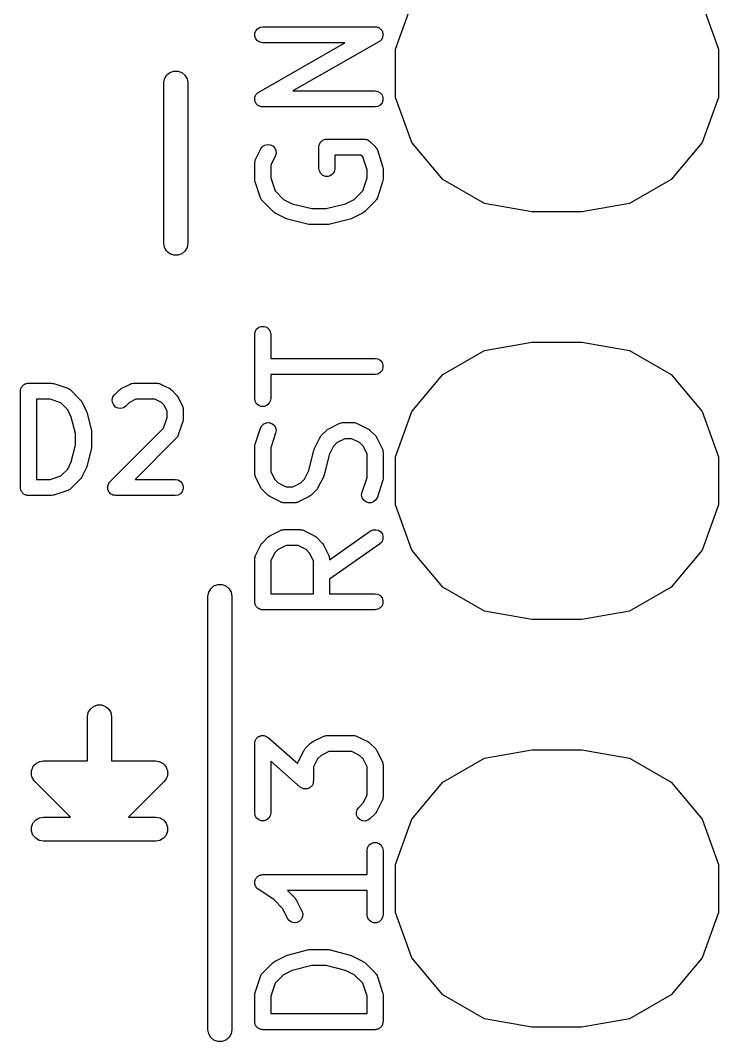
# Model space of a CAD drawing. Extents: x 125.5 to 143.1, y -145.4 to -100.4.
# Drawn here: x 138.46 to 142.81, y -110.12 to -103.76 of the extents above; entities that cross this region are included whole.
import ezdxf

# ---------------------------------------------------------------- set-up
doc = ezdxf.new("R2010")
doc.units = 0
doc.header["$MEASUREMENT"] = 0
doc.layers.add('BLACK', color=7, linetype='CONTINUOUS')

msp = doc.modelspace()

# ---------------------------------------------------------------- linework, layer by layer
at = {"layer": 'Black'}
for p, q in [((140.793, -103.94), (140.896, -103.658)), ((142.704, -103.658), (142.807, -103.94)), ((139.917, -103.841), (139.923, -103.825)), ((139.917, -103.859), (139.917, -103.841)), ((139.923, -103.825), (139.935, -103.812)), ((139.935, -103.812), (139.95, -103.803)), ((139.95, -103.803), (139.967, -103.8)), ((139.967, -103.8), (140.667, -103.8)), ((140.667, -103.8), (140.671, -103.801)), ((140.671, -103.801), (140.676, -103.801)), ((140.676, -103.801), (140.68, -103.802)), ((140.68, -103.802), (140.684, -103.803)), ((140.684, -103.803), (140.688, -103.805)), ((140.688, -103.805), (140.692, -103.807)), ((140.692, -103.807), (140.695, -103.81)), ((140.695, -103.81), (140.699, -103.812)), ((140.699, -103.812), (140.702, -103.815)), ((140.702, -103.815), (140.705, -103.818)), ((140.705, -103.818), (140.707, -103.822)), ((140.707, -103.822), (140.71, -103.825)), ((140.71, -103.825), (140.712, -103.829)), ((140.712, -103.829), (140.714, -103.833)), ((140.714, -103.833), (140.714, -103.837)), ((140.714, -103.837), (140.716, -103.841)), ((140.716, -103.841), (140.716, -103.846)), ((140.716, -103.846), (140.717, -103.85)), ((140.717, -103.85), (140.716, -103.854)), ((139.923, -103.875), (139.917, -103.859)), ((139.935, -103.888), (139.923, -103.875)), ((139.95, -103.897), (139.935, -103.888)), ((139.942, -104.207), (140.478, -103.9)), ((139.967, -103.9), (139.95, -103.897)), ((140.478, -103.9), (139.967, -103.9)), ((140.691, -103.893), (140.155, -104.2)), ((140.695, -103.891), (140.691, -103.893)), ((140.699, -103.888), (140.695, -103.891)), ((140.702, -103.885), (140.699, -103.888)), ((140.705, -103.882), (140.702, -103.885)), ((140.707, -103.878), (140.705, -103.882)), ((140.71, -103.875), (140.707, -103.878)), ((140.711, -103.871), (140.71, -103.875)), ((140.714, -103.867), (140.711, -103.871)), ((140.716, -103.859), (140.714, -103.863)), ((140.714, -103.863), (140.714, -103.867)), ((140.716, -103.854), (140.716, -103.859)), ((140.793, -104.24), (140.793, -103.94)), ((142.807, -103.94), (142.807, -104.24)), ((139.355, -104.124), (139.368, -104.102)), ((139.368, -104.102), (139.387, -104.085)), ((139.387, -104.085), (139.412, -104.076)), ((139.412, -104.076), (139.438, -104.076)), ((139.438, -104.076), (139.463, -104.085)), ((139.463, -104.085), (139.482, -104.102)), ((139.482, -104.102), (139.495, -104.124)), ((139.35, -104.15), (139.355, -104.124)), ((139.35, -105.15), (139.35, -104.15)), ((139.495, -104.124), (139.5, -104.15)), ((139.5, -104.15), (139.5, -105.15)), ((139.92, -104.233), (139.922, -104.229)), ((139.922, -104.229), (139.923, -104.225)), ((139.923, -104.225), (139.926, -104.222)), ((139.926, -104.222), (139.929, -104.218)), ((139.929, -104.218), (139.932, -104.215)), ((139.932, -104.215), (139.935, -104.212)), ((139.935, -104.212), (139.938, -104.209)), ((139.938, -104.209), (139.942, -104.207)), ((140.155, -104.2), (140.667, -104.2)), ((140.667, -104.2), (140.684, -104.203)), ((140.684, -104.203), (140.699, -104.212)), ((140.699, -104.212), (140.71, -104.225)), ((140.71, -104.225), (140.716, -104.241)), ((139.917, -104.241), (139.919, -104.237)), ((139.917, -104.246), (139.917, -104.241)), ((139.917, -104.25), (139.917, -104.246)), ((139.917, -104.254), (139.917, -104.25)), ((139.917, -104.259), (139.917, -104.254)), ((139.919, -104.263), (139.917, -104.259)), ((139.919, -104.237), (139.92, -104.233)), ((139.92, -104.267), (139.919, -104.263)), ((139.922, -104.271), (139.92, -104.267)), ((139.923, -104.275), (139.922, -104.271)), ((139.926, -104.278), (139.923, -104.275)), ((139.928, -104.282), (139.926, -104.278)), ((139.932, -104.285), (139.928, -104.282)), ((139.935, -104.288), (139.932, -104.285)), ((139.938, -104.29), (139.935, -104.288)), ((139.941, -104.293), (139.938, -104.29)), ((139.946, -104.295), (139.941, -104.293)), ((139.95, -104.297), (139.946, -104.295)), ((140.699, -104.288), (140.684, -104.297)), ((140.71, -104.275), (140.699, -104.288)), ((140.716, -104.259), (140.71, -104.275)), ((140.716, -104.241), (140.716, -104.259)), ((140.896, -104.522), (140.793, -104.24)), ((142.807, -104.24), (142.704, -104.522)), ((139.954, -104.298), (139.95, -104.297)), ((139.958, -104.299), (139.954, -104.298)), ((139.962, -104.299), (139.958, -104.299)), ((139.967, -104.3), (139.962, -104.299)), ((140.667, -104.3), (139.967, -104.3)), ((140.684, -104.297), (140.667, -104.3)), ((139.955, -104.561), (139.966, -104.547)), ((139.966, -104.547), (139.98, -104.537)), ((139.98, -104.537), (139.997, -104.533)), ((139.997, -104.533), (140.014, -104.535)), ((140.014, -104.535), (140.03, -104.543)), ((140.03, -104.543), (140.042, -104.556)), ((140.317, -104.541), (140.319, -104.537)), ((140.317, -104.546), (140.317, -104.541)), ((140.317, -104.55), (140.317, -104.546)), ((140.317, -104.683), (140.317, -104.55)), ((140.319, -104.537), (140.32, -104.533)), ((140.32, -104.533), (140.322, -104.529)), ((140.322, -104.529), (140.323, -104.525)), ((140.323, -104.525), (140.326, -104.522)), ((140.326, -104.522), (140.328, -104.518)), ((140.328, -104.518), (140.332, -104.515)), ((140.332, -104.515), (140.335, -104.512)), ((140.335, -104.512), (140.338, -104.51)), ((140.338, -104.51), (140.342, -104.507)), ((140.342, -104.507), (140.346, -104.505)), ((140.346, -104.505), (140.35, -104.503)), ((140.35, -104.503), (140.354, -104.502)), ((140.354, -104.502), (140.358, -104.501)), ((140.358, -104.501), (140.362, -104.501)), ((140.362, -104.501), (140.367, -104.5)), ((140.367, -104.5), (140.6, -104.5)), ((140.6, -104.5), (140.602, -104.5)), ((140.602, -104.5), (140.604, -104.5)), ((140.604, -104.5), (140.611, -104.502)), ((140.611, -104.502), (140.617, -104.503)), ((140.617, -104.503), (140.619, -104.504)), ((140.619, -104.504), (140.621, -104.505)), ((140.621, -104.505), (140.626, -104.508)), ((140.626, -104.508), (140.632, -104.512)), ((140.632, -104.512), (140.634, -104.513)), ((140.634, -104.513), (140.635, -104.515)), ((140.635, -104.515), (140.669, -104.548)), ((140.669, -104.548), (140.67, -104.55)), ((140.67, -104.55), (140.672, -104.552)), ((141.089, -104.752), (140.896, -104.522)), ((142.704, -104.522), (142.511, -104.752)), ((139.922, -104.628), (139.955, -104.561)), ((140.045, -104.606), (140.017, -104.662)), ((140.042, -104.556), (140.049, -104.572)), ((140.05, -104.589), (140.045, -104.606)), ((140.049, -104.572), (140.05, -104.589)), ((140.579, -104.6), (140.417, -104.6)), ((140.417, -104.6), (140.417, -104.683)), ((140.59, -104.61), (140.579, -104.6)), ((140.617, -104.691), (140.59, -104.61)), ((140.672, -104.552), (140.675, -104.557)), ((140.675, -104.557), (140.679, -104.562)), ((140.679, -104.562), (140.679, -104.565)), ((140.679, -104.565), (140.681, -104.568)), ((140.681, -104.568), (140.714, -104.668)), ((139.917, -104.644), (139.919, -104.639)), ((139.917, -104.647), (139.917, -104.644)), ((139.917, -104.65), (139.917, -104.647)), ((139.917, -104.75), (139.917, -104.65)), ((139.919, -104.639), (139.92, -104.633)), ((139.92, -104.633), (139.921, -104.63)), ((139.921, -104.63), (139.922, -104.628)), ((140.017, -104.662), (140.017, -104.742)), ((140.714, -104.668), (140.715, -104.675)), ((140.715, -104.675), (140.717, -104.683)), ((140.32, -104.7), (140.317, -104.683)), ((140.328, -104.715), (140.32, -104.7)), ((140.342, -104.727), (140.328, -104.715)), ((140.358, -104.733), (140.342, -104.727)), ((140.375, -104.733), (140.358, -104.733)), ((140.392, -104.727), (140.375, -104.733)), ((140.405, -104.715), (140.392, -104.727)), ((140.414, -104.7), (140.405, -104.715)), ((140.417, -104.683), (140.414, -104.7)), ((140.617, -104.742), (140.617, -104.691)), ((140.717, -104.683), (140.717, -104.75)), ((139.918, -104.758), (139.917, -104.75)), ((139.919, -104.766), (139.918, -104.758)), ((139.953, -104.866), (139.919, -104.766)), ((140.017, -104.742), (140.044, -104.823)), ((140.59, -104.823), (140.617, -104.742)), ((140.714, -104.766), (140.681, -104.866)), ((140.715, -104.758), (140.714, -104.766)), ((140.717, -104.75), (140.715, -104.758)), ((141.348, -104.902), (141.089, -104.752)), ((142.511, -104.752), (142.252, -104.902)), ((139.954, -104.868), (139.953, -104.866)), ((139.955, -104.871), (139.954, -104.868)), ((140.044, -104.823), (140.096, -104.876)), ((140.537, -104.876), (140.59, -104.823)), ((140.681, -104.866), (140.679, -104.868)), ((140.679, -104.868), (140.679, -104.871)), ((139.958, -104.876), (139.955, -104.871)), ((139.961, -104.881), (139.958, -104.876)), ((139.963, -104.883), (139.961, -104.881)), ((139.965, -104.885), (139.963, -104.883)), ((140.031, -104.952), (139.965, -104.885)), ((140.096, -104.876), (140.151, -104.903)), ((140.151, -104.903), (140.273, -104.933)), ((140.361, -104.933), (140.483, -104.903)), ((140.483, -104.903), (140.537, -104.876)), ((140.669, -104.885), (140.602, -104.952)), ((140.67, -104.883), (140.669, -104.885)), ((140.672, -104.881), (140.67, -104.883)), ((140.675, -104.876), (140.672, -104.881)), ((140.679, -104.871), (140.675, -104.876)), ((141.644, -104.954), (141.348, -104.902)), ((142.252, -104.902), (141.956, -104.954)), ((140.038, -104.957), (140.031, -104.952)), ((140.044, -104.961), (140.038, -104.957)), ((140.111, -104.995), (140.044, -104.961)), ((140.116, -104.996), (140.111, -104.995)), ((140.121, -104.999), (140.116, -104.996)), ((140.273, -104.933), (140.361, -104.933)), ((140.517, -104.996), (140.512, -104.999)), ((140.522, -104.995), (140.517, -104.996)), ((140.589, -104.961), (140.522, -104.995)), ((140.595, -104.957), (140.589, -104.961)), ((140.602, -104.952), (140.595, -104.957)), ((141.956, -104.954), (141.644, -104.954)), ((140.255, -105.032), (140.121, -104.999)), ((140.261, -105.032), (140.255, -105.032)), ((140.267, -105.033), (140.261, -105.032)), ((140.367, -105.033), (140.267, -105.033)), ((140.373, -105.032), (140.367, -105.033)), ((140.379, -105.032), (140.373, -105.032)), ((140.512, -104.999), (140.379, -105.032)), ((139.355, -105.176), (139.35, -105.15)), ((139.368, -105.198), (139.355, -105.176)), ((139.495, -105.176), (139.482, -105.198)), ((139.5, -105.15), (139.495, -105.176)), ((139.387, -105.215), (139.368, -105.198)), ((139.412, -105.224), (139.387, -105.215)), ((139.438, -105.224), (139.412, -105.224)), ((139.463, -105.215), (139.438, -105.224)), ((139.482, -105.198), (139.463, -105.215)), ((139.92, -105.7), (139.928, -105.685)), ((139.928, -105.685), (139.942, -105.673)), ((139.942, -105.673), (139.958, -105.667)), ((139.958, -105.667), (139.975, -105.667)), ((139.975, -105.667), (139.992, -105.673)), ((139.992, -105.673), (140.005, -105.685)), ((140.005, -105.685), (140.014, -105.7)), ((139.917, -105.717), (139.92, -105.7)), ((139.917, -106.117), (139.917, -105.717)), ((140.014, -105.7), (140.017, -105.717)), ((140.017, -105.717), (140.017, -105.867)), ((141.089, -105.968), (141.348, -105.818)), ((141.348, -105.818), (141.644, -105.766)), ((141.644, -105.766), (141.956, -105.766)), ((141.956, -105.766), (142.252, -105.818)), ((142.252, -105.818), (142.511, -105.968)), ((140.017, -105.867), (140.667, -105.867)), ((140.667, -105.867), (140.684, -105.87)), ((140.684, -105.87), (140.699, -105.878)), ((140.699, -105.878), (140.71, -105.892)), ((140.71, -105.942), (140.699, -105.955)), ((140.71, -105.892), (140.716, -105.908)), ((140.716, -105.925), (140.71, -105.942)), ((140.716, -105.908), (140.716, -105.925)), ((140.667, -105.967), (140.017, -105.967)), ((140.017, -105.967), (140.017, -106.117)), ((140.684, -105.964), (140.667, -105.967)), ((140.699, -105.955), (140.684, -105.964)), ((140.896, -106.198), (141.089, -105.968)), ((142.511, -105.968), (142.704, -106.198)), ((138.457, -106.071), (138.458, -106.067)), ((138.457, -106.671), (138.457, -106.071)), ((138.458, -106.063), (138.459, -106.059)), ((138.458, -106.067), (138.458, -106.063)), ((138.459, -106.059), (138.46, -106.054)), ((138.46, -106.054), (138.462, -106.051)), ((138.462, -106.051), (138.464, -106.046)), ((138.464, -106.046), (138.467, -106.043)), ((138.467, -106.043), (138.469, -106.039)), ((138.469, -106.039), (138.472, -106.036)), ((138.472, -106.036), (138.475, -106.033)), ((138.475, -106.033), (138.479, -106.031)), ((138.479, -106.031), (138.482, -106.028)), ((138.482, -106.028), (138.486, -106.027)), ((138.486, -106.027), (138.49, -106.024)), ((138.49, -106.024), (138.494, -106.024)), ((138.494, -106.024), (138.498, -106.022)), ((138.498, -106.022), (138.503, -106.022)), ((138.503, -106.022), (138.507, -106.021)), ((138.507, -106.021), (138.65, -106.021)), ((138.65, -106.021), (138.658, -106.023)), ((138.658, -106.023), (138.666, -106.024)), ((138.666, -106.024), (138.752, -106.053)), ((138.752, -106.053), (138.754, -106.054)), ((138.754, -106.054), (138.757, -106.055)), ((138.757, -106.055), (138.762, -106.058)), ((138.762, -106.058), (138.767, -106.061)), ((138.767, -106.061), (138.769, -106.063)), ((138.769, -106.063), (138.771, -106.065)), ((138.771, -106.065), (138.828, -106.122)), ((139.043, -106.093), (139.072, -106.065)), ((139.072, -106.065), (139.078, -106.06)), ((139.078, -106.06), (139.085, -106.055)), ((139.085, -106.055), (139.142, -106.027)), ((139.142, -106.027), (139.145, -106.026)), ((139.145, -106.026), (139.147, -106.024)), ((139.147, -106.024), (139.153, -106.023)), ((139.153, -106.023), (139.159, -106.022)), ((139.159, -106.022), (139.161, -106.022)), ((139.161, -106.022), (139.164, -106.021)), ((139.164, -106.021), (139.307, -106.021)), ((139.307, -106.021), (139.31, -106.022)), ((139.31, -106.022), (139.313, -106.022)), ((139.313, -106.022), (139.318, -106.023)), ((139.318, -106.023), (139.324, -106.024)), ((139.324, -106.024), (139.327, -106.026)), ((139.327, -106.026), (139.33, -106.027)), ((139.33, -106.027), (139.387, -106.055)), ((139.387, -106.055), (139.393, -106.06)), ((139.393, -106.06), (139.4, -106.065)), ((139.4, -106.065), (139.428, -106.093)), ((138.557, -106.121), (138.557, -106.621)), ((138.642, -106.121), (138.557, -106.121)), ((138.709, -106.144), (138.642, -106.121)), ((138.828, -106.122), (138.833, -106.128)), ((138.833, -106.128), (138.838, -106.135)), ((138.838, -106.135), (138.866, -106.192)), ((139.029, -106.124), (139.033, -106.107)), ((139.03, -106.142), (139.029, -106.124)), ((139.033, -106.107), (139.043, -106.093)), ((139.137, -106.141), (139.114, -106.164)), ((139.176, -106.121), (139.137, -106.141)), ((139.295, -106.121), (139.176, -106.121)), ((139.335, -106.141), (139.295, -106.121)), ((139.352, -106.158), (139.335, -106.141)), ((139.428, -106.093), (139.433, -106.1)), ((139.433, -106.1), (139.438, -106.106)), ((139.438, -106.106), (139.466, -106.163)), ((139.92, -106.134), (139.917, -106.117)), ((139.928, -106.149), (139.92, -106.134)), ((140.014, -106.134), (140.005, -106.149)), ((140.017, -106.117), (140.014, -106.134)), ((138.752, -106.187), (138.709, -106.144)), ((138.774, -106.232), (138.752, -106.187)), ((138.866, -106.192), (138.868, -106.197)), ((138.868, -106.197), (138.87, -106.202)), ((138.87, -106.202), (138.899, -106.316)), ((139.038, -106.157), (139.03, -106.142)), ((139.05, -106.17), (139.038, -106.157)), ((139.066, -106.177), (139.05, -106.17)), ((139.083, -106.178), (139.066, -106.177)), ((139.1, -106.174), (139.083, -106.178)), ((139.114, -106.164), (139.1, -106.174)), ((139.371, -106.198), (139.352, -106.158)), ((139.371, -106.235), (139.371, -106.198)), ((139.466, -106.163), (139.467, -106.166)), ((139.467, -106.166), (139.468, -106.169)), ((139.468, -106.169), (139.469, -106.174)), ((139.469, -106.174), (139.471, -106.18)), ((139.471, -106.18), (139.471, -106.183)), ((139.471, -106.183), (139.471, -106.186)), ((139.471, -106.186), (139.471, -106.243)), ((139.942, -106.16), (139.928, -106.149)), ((139.958, -106.166), (139.942, -106.16)), ((139.975, -106.166), (139.958, -106.166)), ((139.992, -106.16), (139.975, -106.166)), ((140.005, -106.149), (139.992, -106.16)), ((140.793, -106.48), (140.896, -106.198)), ((142.704, -106.198), (142.807, -106.48)), ((138.8, -106.335), (138.774, -106.232)), ((139.349, -106.302), (139.371, -106.235)), ((139.469, -106.259), (139.44, -106.344)), ((139.47, -106.251), (139.469, -106.259)), ((139.471, -106.243), (139.47, -106.251)), ((139.974, -106.274), (139.99, -106.268)), ((139.99, -106.268), (140.007, -106.267)), ((140.007, -106.267), (140.024, -106.273)), ((140.45, -106.27), (140.455, -106.269)), ((140.455, -106.269), (140.461, -106.267)), ((140.461, -106.267), (140.464, -106.267)), ((140.464, -106.267), (140.467, -106.267)), ((140.467, -106.267), (140.533, -106.267)), ((140.533, -106.267), (140.536, -106.267)), ((140.536, -106.267), (140.539, -106.267)), ((140.539, -106.267), (140.545, -106.269)), ((140.545, -106.269), (140.55, -106.27)), ((138.899, -106.316), (138.899, -106.323)), ((138.899, -106.323), (138.9, -106.329)), ((138.9, -106.329), (138.9, -106.414)), ((139.015, -106.636), (139.349, -106.302)), ((139.919, -106.401), (139.953, -106.301)), ((139.953, -106.301), (139.961, -106.286)), ((139.961, -106.286), (139.974, -106.274)), ((140.047, -106.332), (140.017, -106.425)), ((140.024, -106.273), (140.037, -106.283)), ((140.037, -106.283), (140.046, -106.298)), ((140.046, -106.298), (140.05, -106.315)), ((140.05, -106.315), (140.047, -106.332)), ((140.331, -106.348), (140.365, -106.315)), ((140.365, -106.315), (140.371, -106.31)), ((140.371, -106.31), (140.378, -106.305)), ((140.378, -106.305), (140.444, -106.272)), ((140.444, -106.272), (140.447, -106.271)), ((140.447, -106.271), (140.45, -106.27)), ((140.55, -106.27), (140.553, -106.271)), ((140.553, -106.271), (140.556, -106.272)), ((140.556, -106.272), (140.622, -106.305)), ((140.622, -106.305), (140.629, -106.31)), ((140.629, -106.31), (140.635, -106.315)), ((140.635, -106.315), (140.669, -106.348)), ((138.8, -106.408), (138.8, -106.335)), ((139.428, -106.364), (139.171, -106.621)), ((139.43, -106.362), (139.428, -106.364)), ((139.432, -106.36), (139.43, -106.362)), ((139.435, -106.355), (139.432, -106.36)), ((139.438, -106.35), (139.435, -106.355)), ((139.439, -106.347), (139.438, -106.35)), ((139.44, -106.344), (139.439, -106.347)), ((140.289, -106.428), (140.322, -106.361)), ((140.322, -106.361), (140.327, -106.355)), ((140.327, -106.355), (140.331, -106.348)), ((140.43, -106.391), (140.408, -106.413)), ((140.478, -106.367), (140.43, -106.391)), ((140.522, -106.367), (140.478, -106.367)), ((140.57, -106.391), (140.522, -106.367)), ((140.592, -106.413), (140.57, -106.391)), ((140.669, -106.348), (140.673, -106.355)), ((140.673, -106.355), (140.678, -106.361)), ((140.678, -106.361), (140.711, -106.428)), ((138.774, -106.511), (138.8, -106.408)), ((138.899, -106.426), (138.87, -106.541)), ((138.9, -106.414), (138.899, -106.42)), ((138.899, -106.42), (138.899, -106.426)), ((139.917, -106.417), (139.918, -106.409)), ((139.917, -106.583), (139.917, -106.417)), ((139.918, -106.409), (139.919, -106.401)), ((140.017, -106.425), (140.017, -106.572)), ((140.253, -106.566), (140.285, -106.438)), ((140.285, -106.438), (140.287, -106.433)), ((140.287, -106.433), (140.289, -106.428)), ((140.408, -106.413), (140.381, -106.467)), ((140.617, -106.462), (140.592, -106.413)), ((140.711, -106.428), (140.712, -106.43)), ((140.712, -106.43), (140.714, -106.433)), ((140.714, -106.433), (140.715, -106.439)), ((140.715, -106.439), (140.716, -106.444)), ((140.716, -106.444), (140.716, -106.447)), ((140.716, -106.447), (140.717, -106.45)), ((140.717, -106.45), (140.717, -106.617)), ((138.752, -106.556), (138.774, -106.511)), ((140.381, -106.467), (140.349, -106.595)), ((140.617, -106.609), (140.617, -106.462)), ((140.793, -106.78), (140.793, -106.48)), ((142.807, -106.48), (142.807, -106.78)), ((138.709, -106.599), (138.752, -106.556)), ((138.866, -106.551), (138.838, -106.608)), ((138.868, -106.546), (138.866, -106.551)), ((138.87, -106.541), (138.868, -106.546)), ((139.917, -106.586), (139.917, -106.583)), ((139.917, -106.589), (139.917, -106.586)), ((140.017, -106.572), (140.041, -106.62)), ((140.226, -106.62), (140.253, -106.566)), ((138.557, -106.621), (138.642, -106.621)), ((138.642, -106.621), (138.709, -106.599)), ((138.828, -106.621), (138.771, -106.678)), ((138.833, -106.615), (138.828, -106.621)), ((138.838, -106.608), (138.833, -106.615)), ((139.003, -106.657), (139.005, -106.65)), ((139.005, -106.65), (139.006, -106.648)), ((139.006, -106.648), (139.007, -106.646)), ((139.007, -106.646), (139.011, -106.641)), ((139.011, -106.641), (139.015, -106.636)), ((139.171, -106.621), (139.421, -106.621)), ((139.421, -106.621), (139.439, -106.624)), ((139.439, -106.624), (139.454, -106.633)), ((139.454, -106.633), (139.465, -106.646)), ((139.465, -106.646), (139.471, -106.663)), ((139.919, -106.595), (139.917, -106.589)), ((139.92, -106.6), (139.919, -106.595)), ((139.921, -106.603), (139.92, -106.6)), ((139.922, -106.606), (139.921, -106.603)), ((139.955, -106.672), (139.922, -106.606)), ((140.041, -106.62), (140.063, -106.642)), ((140.063, -106.642), (140.112, -106.667)), ((140.155, -106.667), (140.204, -106.642)), ((140.204, -106.642), (140.226, -106.62)), ((140.345, -106.606), (140.311, -106.672)), ((140.346, -106.6), (140.345, -106.606)), ((140.349, -106.595), (140.346, -106.6)), ((140.586, -106.701), (140.617, -106.609)), ((140.714, -106.632), (140.681, -106.732)), ((140.715, -106.625), (140.714, -106.632)), ((140.717, -106.617), (140.715, -106.625)), ((138.458, -106.676), (138.457, -106.671)), ((138.458, -106.68), (138.458, -106.676)), ((138.459, -106.684), (138.458, -106.68)), ((138.46, -106.689), (138.459, -106.684)), ((138.462, -106.692), (138.46, -106.689)), ((138.464, -106.696), (138.462, -106.692)), ((138.467, -106.7), (138.464, -106.696)), ((138.469, -106.704), (138.467, -106.7)), ((138.472, -106.706), (138.469, -106.704)), ((138.475, -106.71), (138.472, -106.706)), ((138.479, -106.712), (138.475, -106.71)), ((138.482, -106.715), (138.479, -106.712)), ((138.752, -106.69), (138.666, -106.719)), ((138.754, -106.689), (138.752, -106.69)), ((138.757, -106.688), (138.754, -106.689)), ((138.762, -106.685), (138.757, -106.688)), ((138.767, -106.682), (138.762, -106.685)), ((138.769, -106.68), (138.767, -106.682)), ((138.771, -106.678), (138.769, -106.68)), ((139, -106.667), (139.001, -106.665)), ((139.001, -106.674), (139, -106.667)), ((139.001, -106.663), (139.003, -106.657)), ((139.001, -106.665), (139.001, -106.663)), ((139.001, -106.68), (139.001, -106.674)), ((139.002, -106.682), (139.001, -106.68)), ((139.002, -106.684), (139.002, -106.682)), ((139.004, -106.69), (139.002, -106.684)), ((139.007, -106.696), (139.004, -106.69)), ((139.008, -106.698), (139.007, -106.696)), ((139.009, -106.7), (139.008, -106.698)), ((139.014, -106.705), (139.009, -106.7)), ((139.018, -106.71), (139.014, -106.705)), ((139.02, -106.711), (139.018, -106.71)), ((139.021, -106.712), (139.02, -106.711)), ((139.027, -106.715), (139.021, -106.712)), ((139.454, -106.71), (139.439, -106.718)), ((139.465, -106.696), (139.454, -106.71)), ((139.471, -106.68), (139.465, -106.696)), ((139.471, -106.663), (139.471, -106.68)), ((139.96, -106.679), (139.955, -106.672)), ((139.965, -106.685), (139.96, -106.679)), ((139.998, -106.719), (139.965, -106.685)), ((140.112, -106.667), (140.155, -106.667)), ((140.302, -106.685), (140.269, -106.719)), ((140.307, -106.679), (140.302, -106.685)), ((140.311, -106.672), (140.307, -106.679)), ((140.583, -106.718), (140.586, -106.701)), ((138.486, -106.716), (138.482, -106.715)), ((138.49, -106.718), (138.486, -106.716)), ((138.494, -106.719), (138.49, -106.718)), ((138.498, -106.721), (138.494, -106.719)), ((138.503, -106.721), (138.498, -106.721)), ((138.507, -106.721), (138.503, -106.721)), ((138.65, -106.721), (138.507, -106.721)), ((138.658, -106.72), (138.65, -106.721)), ((138.666, -106.719), (138.658, -106.72)), ((139.033, -106.718), (139.027, -106.715)), ((139.035, -106.719), (139.033, -106.718)), ((139.037, -106.72), (139.035, -106.719)), ((139.044, -106.72), (139.037, -106.72)), ((139.05, -106.721), (139.044, -106.72)), ((139.421, -106.721), (139.05, -106.721)), ((139.439, -106.718), (139.421, -106.721)), ((140.005, -106.723), (139.998, -106.719)), ((140.011, -106.728), (140.005, -106.723)), ((140.078, -106.761), (140.011, -106.728)), ((140.08, -106.762), (140.078, -106.761)), ((140.083, -106.764), (140.08, -106.762)), ((140.089, -106.765), (140.083, -106.764)), ((140.094, -106.766), (140.089, -106.765)), ((140.097, -106.766), (140.094, -106.766)), ((140.1, -106.767), (140.097, -106.766)), ((140.167, -106.767), (140.1, -106.767)), ((140.17, -106.766), (140.167, -106.767)), ((140.172, -106.766), (140.17, -106.766)), ((140.178, -106.765), (140.172, -106.766)), ((140.184, -106.764), (140.178, -106.765)), ((140.186, -106.762), (140.184, -106.764)), ((140.189, -106.761), (140.186, -106.762)), ((140.256, -106.728), (140.189, -106.761)), ((140.262, -106.723), (140.256, -106.728)), ((140.269, -106.719), (140.262, -106.723)), ((140.587, -106.735), (140.583, -106.718)), ((140.596, -106.75), (140.587, -106.735)), ((140.61, -106.761), (140.596, -106.75)), ((140.626, -106.766), (140.61, -106.761)), ((140.643, -106.766), (140.626, -106.766)), ((140.66, -106.759), (140.643, -106.766)), ((140.672, -106.748), (140.66, -106.759)), ((140.681, -106.732), (140.672, -106.748)), ((140.896, -107.062), (140.793, -106.78)), ((142.807, -106.78), (142.704, -107.062)), ((140.011, -106.972), (140.078, -106.939)), ((140.078, -106.939), (140.08, -106.938)), ((140.08, -106.938), (140.083, -106.936)), ((140.083, -106.936), (140.089, -106.935)), ((140.089, -106.935), (140.094, -106.934)), ((140.094, -106.934), (140.097, -106.934)), ((140.097, -106.934), (140.1, -106.933)), ((140.1, -106.933), (140.2, -106.933)), ((140.2, -106.933), (140.203, -106.934)), ((140.203, -106.934), (140.206, -106.934)), ((140.206, -106.934), (140.211, -106.935)), ((140.211, -106.935), (140.217, -106.936)), ((140.217, -106.936), (140.22, -106.938)), ((140.22, -106.938), (140.222, -106.939)), ((140.222, -106.939), (140.289, -106.972)), ((140.383, -107.121), (140.638, -106.942)), ((140.638, -106.942), (140.654, -106.935)), ((140.654, -106.935), (140.671, -106.934)), ((140.671, -106.934), (140.688, -106.938)), ((140.688, -106.938), (140.702, -106.948)), ((140.702, -106.948), (140.712, -106.962)), ((140.712, -106.962), (140.716, -106.979)), ((139.922, -107.094), (139.955, -107.028)), ((139.955, -107.028), (139.96, -107.021)), ((139.96, -107.021), (139.965, -107.015)), ((139.965, -107.015), (139.998, -106.981)), ((139.998, -106.981), (140.005, -106.977)), ((140.005, -106.977), (140.011, -106.972)), ((140.289, -106.972), (140.295, -106.977)), ((140.295, -106.977), (140.302, -106.981)), ((140.302, -106.981), (140.335, -107.015)), ((140.335, -107.015), (140.34, -107.021)), ((140.34, -107.021), (140.345, -107.028)), ((140.345, -107.028), (140.378, -107.094)), ((140.695, -107.024), (140.383, -107.243)), ((140.708, -107.012), (140.695, -107.024)), ((140.715, -106.996), (140.708, -107.012)), ((140.716, -106.979), (140.715, -106.996)), ((139.921, -107.097), (139.922, -107.094)), ((140.041, -107.08), (140.017, -107.128)), ((140.063, -107.058), (140.041, -107.08)), ((140.112, -107.033), (140.063, -107.058)), ((140.188, -107.033), (140.112, -107.033)), ((140.237, -107.058), (140.188, -107.033)), ((140.259, -107.08), (140.237, -107.058)), ((140.283, -107.128), (140.259, -107.08)), ((140.378, -107.094), (140.379, -107.097)), ((141.089, -107.292), (140.896, -107.062)), ((142.704, -107.062), (142.511, -107.292)), ((139.917, -107.111), (139.919, -107.105)), ((139.917, -107.114), (139.917, -107.111)), ((139.917, -107.117), (139.917, -107.114)), ((139.917, -107.383), (139.917, -107.117)), ((139.919, -107.105), (139.92, -107.1)), ((139.92, -107.1), (139.921, -107.097)), ((140.017, -107.128), (140.017, -107.333)), ((140.283, -107.333), (140.283, -107.128)), ((140.379, -107.097), (140.38, -107.1)), ((140.38, -107.1), (140.381, -107.105)), ((140.381, -107.105), (140.383, -107.111)), ((140.383, -107.111), (140.383, -107.114)), ((140.383, -107.114), (140.383, -107.117)), ((140.383, -107.117), (140.383, -107.121)), ((139.643, -107.302), (139.662, -107.285)), ((139.662, -107.285), (139.687, -107.276)), ((139.687, -107.276), (139.713, -107.276)), ((139.713, -107.276), (139.737, -107.285)), ((139.737, -107.285), (139.757, -107.302)), ((140.383, -107.243), (140.383, -107.333)), ((139.625, -107.35), (139.63, -107.324)), ((139.625, -110.05), (139.625, -107.35)), ((139.63, -107.324), (139.643, -107.302)), ((139.757, -107.302), (139.77, -107.324)), ((139.77, -107.324), (139.775, -107.35)), ((139.775, -107.35), (139.775, -110.05)), ((140.017, -107.333), (140.283, -107.333)), ((140.383, -107.333), (140.667, -107.333)), ((140.667, -107.333), (140.684, -107.336)), ((140.684, -107.336), (140.699, -107.345)), ((140.699, -107.345), (140.71, -107.358)), ((141.348, -107.442), (141.089, -107.292)), ((142.511, -107.292), (142.252, -107.442)), ((139.917, -107.388), (139.917, -107.383)), ((139.917, -107.392), (139.917, -107.388)), ((139.919, -107.396), (139.917, -107.392)), ((139.92, -107.4), (139.919, -107.396)), ((139.922, -107.404), (139.92, -107.4)), ((139.923, -107.408), (139.922, -107.404)), ((139.926, -107.412), (139.923, -107.408)), ((139.928, -107.415), (139.926, -107.412)), ((140.71, -107.408), (140.699, -107.422)), ((140.71, -107.358), (140.716, -107.375)), ((140.716, -107.392), (140.71, -107.408)), ((140.716, -107.375), (140.716, -107.392)), ((139.932, -107.418), (139.928, -107.415)), ((139.935, -107.422), (139.932, -107.418)), ((139.938, -107.424), (139.935, -107.422)), ((139.942, -107.427), (139.938, -107.424)), ((139.946, -107.428), (139.942, -107.427)), ((139.95, -107.43), (139.946, -107.428)), ((139.954, -107.431), (139.95, -107.43)), ((139.958, -107.433), (139.954, -107.431)), ((139.962, -107.433), (139.958, -107.433)), ((139.967, -107.433), (139.962, -107.433)), ((140.667, -107.433), (139.967, -107.433)), ((140.684, -107.43), (140.667, -107.433)), ((140.699, -107.422), (140.684, -107.43)), ((141.644, -107.494), (141.348, -107.442)), ((142.252, -107.442), (141.956, -107.494)), ((141.956, -107.494), (141.644, -107.494)), ((138.893, -108.052), (138.912, -108.035)), ((138.912, -108.035), (138.937, -108.026)), ((138.937, -108.026), (138.963, -108.026)), ((138.963, -108.026), (138.987, -108.035)), ((138.987, -108.035), (139.007, -108.052)), ((138.875, -108.1), (138.88, -108.074)), ((138.875, -108.375), (138.875, -108.1)), ((138.88, -108.074), (138.893, -108.052)), ((139.007, -108.052), (139.02, -108.074)), ((139.02, -108.074), (139.025, -108.1)), ((139.025, -108.1), (139.025, -108.375)), ((139.922, -108.245), (139.924, -108.241)), ((139.924, -108.241), (139.926, -108.238)), ((139.926, -108.238), (139.928, -108.235)), ((139.928, -108.235), (139.932, -108.231)), ((139.932, -108.231), (139.935, -108.228)), ((139.935, -108.228), (139.939, -108.226)), ((139.939, -108.226), (139.942, -108.223)), ((139.942, -108.223), (139.946, -108.222)), ((139.946, -108.222), (139.951, -108.219)), ((139.951, -108.219), (139.954, -108.219)), ((139.954, -108.219), (139.958, -108.217)), ((139.958, -108.217), (139.963, -108.217)), ((139.963, -108.217), (139.968, -108.217)), ((139.968, -108.217), (139.971, -108.217)), ((139.971, -108.217), (139.975, -108.217)), ((139.975, -108.217), (139.98, -108.219)), ((139.98, -108.219), (139.985, -108.22)), ((139.985, -108.22), (139.988, -108.222)), ((139.988, -108.222), (139.992, -108.223)), ((139.992, -108.223), (139.995, -108.227)), ((139.995, -108.227), (140, -108.229)), ((140, -108.229), (140.185, -108.391)), ((140.278, -108.255), (140.344, -108.222)), ((140.344, -108.222), (140.347, -108.221)), ((140.347, -108.221), (140.35, -108.22)), ((140.35, -108.22), (140.355, -108.219)), ((140.355, -108.219), (140.361, -108.217)), ((140.361, -108.217), (140.364, -108.217)), ((140.364, -108.217), (140.367, -108.217)), ((140.367, -108.217), (140.533, -108.217)), ((140.533, -108.217), (140.536, -108.217)), ((140.536, -108.217), (140.539, -108.217)), ((140.539, -108.217), (140.545, -108.219)), ((140.545, -108.219), (140.55, -108.22)), ((140.55, -108.22), (140.553, -108.221)), ((140.553, -108.221), (140.556, -108.222)), ((140.556, -108.222), (140.622, -108.255)), ((139.917, -108.267), (139.918, -108.262)), ((139.917, -108.7), (139.917, -108.267)), ((139.918, -108.257), (139.919, -108.253)), ((139.918, -108.262), (139.918, -108.257)), ((139.919, -108.253), (139.92, -108.25)), ((139.92, -108.25), (139.922, -108.245)), ((140.222, -108.311), (140.227, -108.305)), ((140.227, -108.305), (140.231, -108.298)), ((140.231, -108.298), (140.265, -108.265)), ((140.265, -108.265), (140.271, -108.26)), ((140.271, -108.26), (140.278, -108.255)), ((140.622, -108.255), (140.629, -108.26)), ((140.629, -108.26), (140.635, -108.265)), ((140.635, -108.265), (140.669, -108.298)), ((140.669, -108.298), (140.673, -108.305)), ((140.673, -108.305), (140.678, -108.311)), ((140.189, -108.378), (140.222, -108.311)), ((140.308, -108.363), (140.283, -108.412)), ((140.33, -108.341), (140.308, -108.363)), ((140.378, -108.317), (140.33, -108.341)), ((140.522, -108.317), (140.378, -108.317)), ((140.57, -108.341), (140.522, -108.317)), ((140.592, -108.363), (140.57, -108.341)), ((140.617, -108.412), (140.592, -108.363)), ((140.678, -108.311), (140.711, -108.378)), ((141.089, -108.508), (141.348, -108.358)), ((141.348, -108.358), (141.644, -108.306)), ((141.644, -108.306), (141.956, -108.306)), ((141.956, -108.306), (142.252, -108.358)), ((142.252, -108.358), (142.511, -108.508)), ((138.527, -108.434), (138.528, -108.431)), ((138.528, -108.431), (138.532, -108.422)), ((138.532, -108.422), (138.535, -108.412)), ((138.535, -108.412), (138.537, -108.41)), ((138.537, -108.41), (138.539, -108.407)), ((138.539, -108.407), (138.545, -108.4)), ((138.545, -108.4), (138.552, -108.393)), ((138.552, -108.393), (138.555, -108.391)), ((138.555, -108.391), (138.557, -108.389)), ((138.557, -108.389), (138.566, -108.384)), ((138.566, -108.384), (138.574, -108.38)), ((138.574, -108.38), (138.578, -108.379)), ((138.578, -108.379), (138.581, -108.378)), ((138.581, -108.378), (138.59, -108.377)), ((138.59, -108.377), (138.6, -108.375)), ((138.6, -108.375), (138.875, -108.375)), ((139.025, -108.375), (139.3, -108.375)), ((139.3, -108.375), (139.31, -108.377)), ((139.31, -108.377), (139.319, -108.378)), ((139.319, -108.378), (139.322, -108.379)), ((139.322, -108.379), (139.326, -108.38)), ((139.326, -108.38), (139.334, -108.384)), ((139.334, -108.384), (139.343, -108.389)), ((139.343, -108.389), (139.345, -108.391)), ((139.345, -108.391), (139.348, -108.393)), ((139.348, -108.393), (139.355, -108.4)), ((139.355, -108.4), (139.361, -108.407)), ((139.361, -108.407), (139.363, -108.41)), ((139.363, -108.41), (139.365, -108.412)), ((139.365, -108.412), (139.368, -108.422)), ((139.368, -108.422), (139.372, -108.431)), ((139.372, -108.431), (139.373, -108.434)), ((140.2, -108.538), (140.017, -108.377)), ((140.017, -108.377), (140.017, -108.7)), ((140.185, -108.389), (140.186, -108.383)), ((140.185, -108.391), (140.185, -108.389)), ((140.186, -108.383), (140.188, -108.38)), ((140.188, -108.38), (140.189, -108.378)), ((140.283, -108.412), (140.283, -108.5)), ((140.617, -108.588), (140.617, -108.412)), ((140.711, -108.378), (140.712, -108.38)), ((140.712, -108.38), (140.714, -108.383)), ((140.714, -108.383), (140.715, -108.389)), ((140.715, -108.389), (140.716, -108.394)), ((140.716, -108.394), (140.716, -108.397)), ((140.716, -108.397), (140.717, -108.4)), ((140.717, -108.4), (140.717, -108.6)), ((138.525, -108.457), (138.526, -108.447)), ((138.526, -108.46), (138.525, -108.457)), ((138.526, -108.437), (138.527, -108.434)), ((138.526, -108.447), (138.526, -108.437)), ((138.526, -108.463), (138.526, -108.46)), ((138.529, -108.472), (138.526, -108.463)), ((138.532, -108.482), (138.529, -108.472)), ((138.534, -108.484), (138.532, -108.482)), ((138.535, -108.487), (138.534, -108.484)), ((138.541, -108.495), (138.535, -108.487)), ((138.547, -108.503), (138.541, -108.495)), ((139.359, -108.495), (139.353, -108.503)), ((139.365, -108.487), (139.359, -108.495)), ((139.366, -108.484), (139.365, -108.487)), ((139.368, -108.482), (139.366, -108.484)), ((139.371, -108.472), (139.368, -108.482)), ((139.374, -108.463), (139.371, -108.472)), ((139.373, -108.434), (139.374, -108.437)), ((139.374, -108.437), (139.374, -108.447)), ((139.374, -108.447), (139.375, -108.457)), ((139.375, -108.457), (139.374, -108.46)), ((139.374, -108.46), (139.374, -108.463)), ((138.769, -108.725), (138.547, -108.503)), ((139.353, -108.503), (139.131, -108.725)), ((140.205, -108.54), (140.2, -108.538)), ((140.208, -108.543), (140.205, -108.54)), ((140.212, -108.545), (140.208, -108.543)), ((140.215, -108.547), (140.212, -108.545)), ((140.22, -108.548), (140.215, -108.547)), ((140.225, -108.549), (140.22, -108.548)), ((140.229, -108.549), (140.225, -108.549)), ((140.232, -108.55), (140.229, -108.549)), ((140.237, -108.549), (140.232, -108.55)), ((140.242, -108.549), (140.237, -108.549)), ((140.246, -108.548), (140.242, -108.549)), ((140.249, -108.547), (140.246, -108.548)), ((140.254, -108.545), (140.249, -108.547)), ((140.258, -108.543), (140.254, -108.545)), ((140.261, -108.541), (140.258, -108.543)), ((140.265, -108.539), (140.261, -108.541)), ((140.268, -108.535), (140.265, -108.539)), ((140.272, -108.532), (140.268, -108.535)), ((140.274, -108.529), (140.272, -108.532)), ((140.276, -108.526), (140.274, -108.529)), ((140.278, -108.521), (140.276, -108.526)), ((140.28, -108.517), (140.278, -108.521)), ((140.281, -108.513), (140.28, -108.517)), ((140.282, -108.51), (140.281, -108.513)), ((140.283, -108.5), (140.282, -108.505)), ((140.282, -108.505), (140.282, -108.51)), ((140.896, -108.738), (141.089, -108.508)), ((142.511, -108.508), (142.704, -108.738)), ((140.592, -108.637), (140.617, -108.588)), ((140.711, -108.622), (140.678, -108.689)), ((140.712, -108.62), (140.711, -108.622)), ((140.714, -108.617), (140.712, -108.62)), ((140.715, -108.611), (140.714, -108.617)), ((140.716, -108.606), (140.715, -108.611)), ((140.717, -108.6), (140.716, -108.603)), ((140.716, -108.603), (140.716, -108.606)), ((140.55, -108.696), (140.555, -108.679)), ((140.555, -108.679), (140.565, -108.665)), ((140.565, -108.665), (140.592, -108.637)), ((138.535, -108.762), (138.552, -108.743)), ((138.552, -108.743), (138.574, -108.73)), ((138.574, -108.73), (138.6, -108.725)), ((138.6, -108.725), (138.769, -108.725)), ((139.131, -108.725), (139.3, -108.725)), ((139.3, -108.725), (139.326, -108.73)), ((139.326, -108.73), (139.348, -108.743)), ((139.348, -108.743), (139.365, -108.762)), ((139.92, -108.717), (139.917, -108.7)), ((139.928, -108.732), (139.92, -108.717)), ((139.942, -108.743), (139.928, -108.732)), ((139.958, -108.749), (139.942, -108.743)), ((139.975, -108.749), (139.958, -108.749)), ((139.992, -108.743), (139.975, -108.749)), ((140.005, -108.732), (139.992, -108.743)), ((140.014, -108.717), (140.005, -108.732)), ((140.017, -108.7), (140.014, -108.717)), ((140.552, -108.713), (140.55, -108.696)), ((140.559, -108.729), (140.552, -108.713)), ((140.571, -108.741), (140.559, -108.729)), ((140.587, -108.748), (140.571, -108.741)), ((140.604, -108.75), (140.587, -108.748)), ((140.621, -108.745), (140.604, -108.75)), ((140.635, -108.735), (140.621, -108.745)), ((140.669, -108.702), (140.635, -108.735)), ((140.673, -108.695), (140.669, -108.702)), ((140.678, -108.689), (140.673, -108.695)), ((140.793, -109.02), (140.896, -108.738)), ((142.704, -108.738), (142.807, -109.02)), ((138.526, -108.787), (138.535, -108.762)), ((138.526, -108.813), (138.526, -108.787)), ((138.535, -108.837), (138.526, -108.813)), ((139.365, -108.762), (139.374, -108.787)), ((139.374, -108.813), (139.365, -108.837)), ((139.374, -108.787), (139.374, -108.813)), ((138.552, -108.857), (138.535, -108.837)), ((138.574, -108.87), (138.552, -108.857)), ((138.6, -108.875), (138.574, -108.87)), ((139.3, -108.875), (138.6, -108.875)), ((139.326, -108.87), (139.3, -108.875)), ((139.348, -108.857), (139.326, -108.87)), ((139.365, -108.837), (139.348, -108.857)), ((140.617, -108.933), (140.62, -108.916)), ((140.617, -109.083), (140.617, -108.933)), ((140.62, -108.916), (140.628, -108.901)), ((140.628, -108.901), (140.642, -108.89)), ((140.642, -108.89), (140.658, -108.884)), ((140.658, -108.884), (140.675, -108.884)), ((140.675, -108.884), (140.692, -108.89)), ((140.692, -108.89), (140.705, -108.901)), ((140.705, -108.901), (140.714, -108.916)), ((140.714, -108.916), (140.717, -108.933)), ((140.717, -108.933), (140.717, -109.333)), ((140.793, -109.32), (140.793, -109.02)), ((142.807, -109.02), (142.807, -109.32)), ((139.917, -109.125), (139.919, -109.119)), ((139.917, -109.127), (139.917, -109.125)), ((139.917, -109.13), (139.917, -109.127)), ((139.917, -109.136), (139.917, -109.13)), ((139.919, -109.119), (139.921, -109.113)), ((139.921, -109.113), (139.922, -109.111)), ((139.922, -109.111), (139.923, -109.108)), ((139.923, -109.108), (139.927, -109.104)), ((139.927, -109.104), (139.931, -109.099)), ((139.931, -109.099), (139.933, -109.097)), ((139.933, -109.097), (139.935, -109.095)), ((139.935, -109.095), (139.94, -109.092)), ((139.94, -109.092), (139.945, -109.089)), ((139.945, -109.089), (139.947, -109.088)), ((139.947, -109.088), (139.95, -109.086)), ((139.95, -109.086), (139.955, -109.085)), ((139.955, -109.085), (139.961, -109.084)), ((139.961, -109.084), (139.964, -109.084)), ((139.964, -109.084), (139.967, -109.083)), ((139.967, -109.083), (140.617, -109.083)), ((139.917, -109.142), (139.917, -109.136)), ((139.918, -109.145), (139.917, -109.142)), ((139.919, -109.147), (139.918, -109.145)), ((139.921, -109.153), (139.919, -109.147)), ((139.923, -109.158), (139.921, -109.153)), ((139.925, -109.16), (139.923, -109.158)), ((139.926, -109.163), (139.925, -109.16)), ((139.931, -109.167), (139.926, -109.163)), ((139.935, -109.172), (139.931, -109.167)), ((139.937, -109.173), (139.935, -109.172)), ((139.939, -109.175), (139.937, -109.173)), ((140.035, -109.239), (139.939, -109.175)), ((140.617, -109.183), (140.121, -109.183)), ((140.121, -109.183), (140.169, -109.231)), ((140.617, -109.333), (140.617, -109.183)), ((140.092, -109.296), (140.035, -109.239)), ((140.169, -109.231), (140.173, -109.238)), ((140.173, -109.238), (140.178, -109.244)), ((140.178, -109.244), (140.211, -109.311)), ((140.122, -109.356), (140.092, -109.296)), ((140.211, -109.311), (140.216, -109.328)), ((140.896, -109.602), (140.793, -109.32)), ((142.807, -109.32), (142.704, -109.602)), ((140.132, -109.37), (140.122, -109.356)), ((140.147, -109.379), (140.132, -109.37)), ((140.164, -109.383), (140.147, -109.379)), ((140.181, -109.381), (140.164, -109.383)), ((140.196, -109.373), (140.181, -109.381)), ((140.208, -109.361), (140.196, -109.373)), ((140.215, -109.345), (140.208, -109.361)), ((140.216, -109.328), (140.215, -109.345)), ((140.62, -109.35), (140.617, -109.333)), ((140.628, -109.365), (140.62, -109.35)), ((140.642, -109.377), (140.628, -109.365)), ((140.658, -109.383), (140.642, -109.377)), ((140.675, -109.383), (140.658, -109.383)), ((140.692, -109.377), (140.675, -109.383)), ((140.705, -109.365), (140.692, -109.377)), ((140.714, -109.35), (140.705, -109.365)), ((140.717, -109.333), (140.714, -109.35)), ((140.121, -109.585), (140.255, -109.551)), ((140.255, -109.551), (140.261, -109.551)), ((140.261, -109.551), (140.267, -109.55)), ((140.267, -109.55), (140.367, -109.55)), ((140.367, -109.55), (140.373, -109.551)), ((140.373, -109.551), (140.379, -109.551)), ((140.379, -109.551), (140.512, -109.585)), ((139.965, -109.698), (140.031, -109.631)), ((140.031, -109.631), (140.038, -109.627)), ((140.038, -109.627), (140.044, -109.622)), ((140.044, -109.622), (140.111, -109.589)), ((140.111, -109.589), (140.116, -109.587)), ((140.116, -109.587), (140.121, -109.585)), ((140.512, -109.585), (140.517, -109.587)), ((140.517, -109.587), (140.522, -109.589)), ((140.522, -109.589), (140.589, -109.622)), ((140.589, -109.622), (140.595, -109.627)), ((140.595, -109.627), (140.602, -109.631)), ((140.602, -109.631), (140.669, -109.698)), ((141.089, -109.832), (140.896, -109.602)), ((142.704, -109.602), (142.511, -109.832)), ((139.958, -109.707), (139.961, -109.702)), ((139.961, -109.702), (139.963, -109.7)), ((139.963, -109.7), (139.965, -109.698)), ((140.151, -109.681), (140.096, -109.708)), ((140.273, -109.65), (140.151, -109.681)), ((140.361, -109.65), (140.273, -109.65)), ((140.483, -109.681), (140.361, -109.65)), ((140.537, -109.708), (140.483, -109.681)), ((140.669, -109.698), (140.67, -109.7)), ((140.67, -109.7), (140.672, -109.702)), ((140.672, -109.702), (140.675, -109.707)), ((139.919, -109.818), (139.953, -109.718)), ((139.953, -109.718), (139.954, -109.715)), ((139.954, -109.715), (139.955, -109.712)), ((139.955, -109.712), (139.958, -109.707)), ((140.044, -109.76), (140.017, -109.841)), ((140.096, -109.708), (140.044, -109.76)), ((140.59, -109.76), (140.537, -109.708)), ((140.617, -109.841), (140.59, -109.76)), ((140.675, -109.707), (140.679, -109.712)), ((140.679, -109.712), (140.679, -109.715)), ((140.679, -109.715), (140.681, -109.718)), ((140.681, -109.718), (140.714, -109.818)), ((139.917, -109.833), (139.918, -109.825)), ((139.918, -109.825), (139.919, -109.818)), ((140.714, -109.818), (140.715, -109.825)), ((140.715, -109.825), (140.717, -109.833)), ((141.348, -109.982), (141.089, -109.832)), ((142.511, -109.832), (142.252, -109.982)), ((139.917, -110), (139.917, -109.833)), ((140.017, -109.841), (140.017, -109.95)), ((140.617, -109.95), (140.617, -109.841)), ((140.717, -109.833), (140.717, -110)), ((140.017, -109.95), (140.617, -109.95)), ((139.917, -110.004), (139.917, -110)), ((139.917, -110.009), (139.917, -110.004)), ((139.919, -110.013), (139.917, -110.009)), ((139.92, -110.017), (139.919, -110.013)), ((139.922, -110.021), (139.92, -110.017)), ((139.923, -110.025), (139.922, -110.021)), ((140.711, -110.021), (140.71, -110.025)), ((140.714, -110.017), (140.711, -110.021)), ((140.716, -110.009), (140.714, -110.013)), ((140.714, -110.013), (140.714, -110.017)), ((140.717, -110), (140.716, -110.004)), ((140.716, -110.004), (140.716, -110.009)), ((141.644, -110.034), (141.348, -109.982)), ((142.252, -109.982), (141.956, -110.034)), ((139.63, -110.076), (139.625, -110.05)), ((139.643, -110.098), (139.63, -110.076)), ((139.77, -110.076), (139.757, -110.098)), ((139.775, -110.05), (139.77, -110.076)), ((139.926, -110.028), (139.923, -110.025)), ((139.928, -110.032), (139.926, -110.028)), ((139.932, -110.035), (139.928, -110.032)), ((139.935, -110.038), (139.932, -110.035)), ((139.938, -110.04), (139.935, -110.038)), ((139.942, -110.043), (139.938, -110.04)), ((139.946, -110.045), (139.942, -110.043)), ((139.95, -110.047), (139.946, -110.045)), ((139.954, -110.048), (139.95, -110.047)), ((139.958, -110.049), (139.954, -110.048)), ((139.962, -110.049), (139.958, -110.049)), ((139.967, -110.05), (139.962, -110.049)), ((140.667, -110.05), (139.967, -110.05)), ((140.671, -110.049), (140.667, -110.05)), ((140.675, -110.049), (140.671, -110.049)), ((140.679, -110.048), (140.675, -110.049)), ((140.684, -110.047), (140.679, -110.048)), ((140.688, -110.045), (140.684, -110.047)), ((140.692, -110.043), (140.688, -110.045)), ((140.695, -110.04), (140.692, -110.043)), ((140.699, -110.038), (140.695, -110.04)), ((140.702, -110.035), (140.699, -110.038)), ((140.705, -110.032), (140.702, -110.035)), ((140.707, -110.028), (140.705, -110.032)), ((140.71, -110.025), (140.707, -110.028)), ((141.956, -110.034), (141.644, -110.034)), ((139.662, -110.115), (139.643, -110.098)), ((139.687, -110.124), (139.662, -110.115)), ((139.713, -110.124), (139.687, -110.124)), ((139.737, -110.115), (139.713, -110.124)), ((139.757, -110.098), (139.737, -110.115))]:
    msp.add_line(p, q, dxfattribs=at)

doc.saveas('drawing.dxf')
